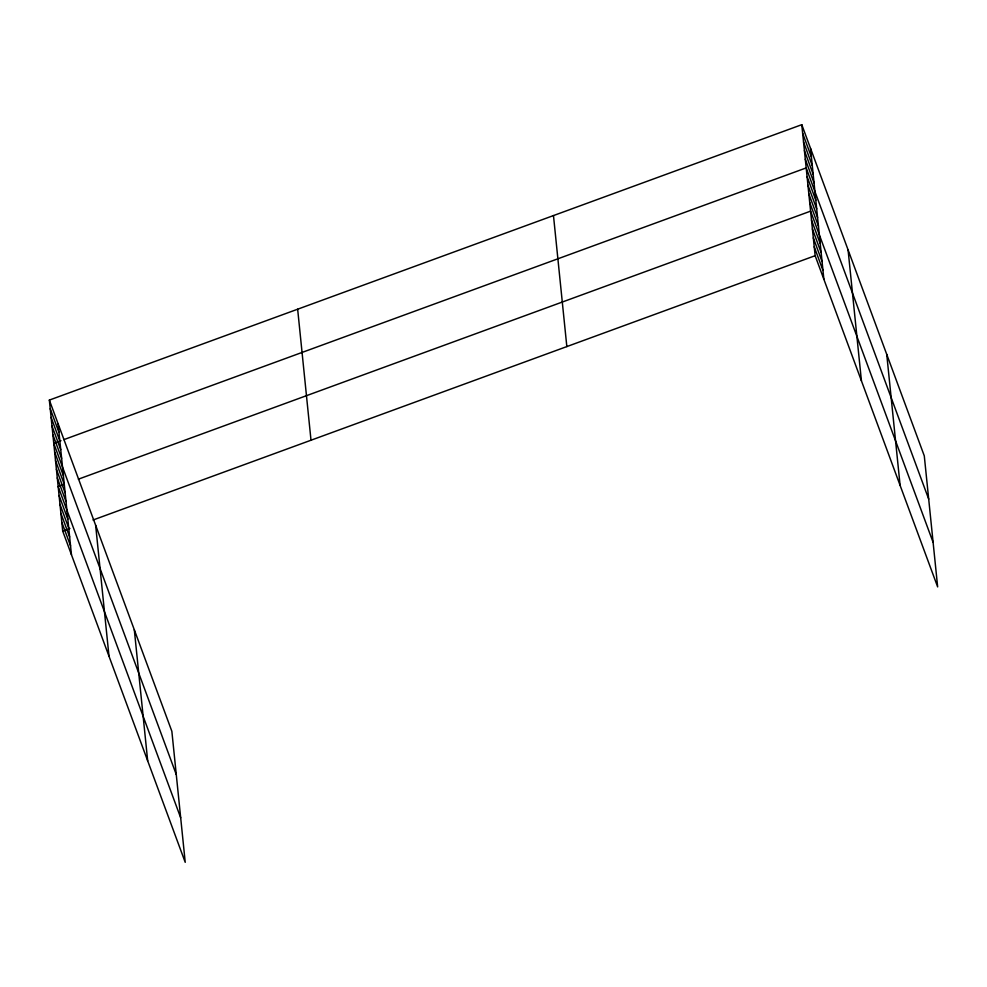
<?xml version="1.0" encoding="UTF-8"?>
<svg xmlns="http://www.w3.org/2000/svg" width="987" height="987" viewBox="0 0 987 987"><rect width="100%" height="100%" fill="white"/><g stroke="black" fill="none" stroke-linecap="round" stroke-linejoin="round"><path stroke-width="1.48" d="M49.35 400.093L171.861 731.305L185.223 862.317L62.712 531.117L49.35 400.093L801.777 124.683L924.288 455.883L937.65 586.907L815.139 255.695L801.777 124.683M60.972 440.695L53.754 443.336L176.278 774.536M63.859 439.634L806.182 167.913L928.705 499.126M63.945 484.457L58.171 486.566L180.683 817.779M78.38 479.176L810.586 211.156L933.11 542.356M62.712 531.117L69.929 528.477M93.025 520.013L815.139 255.695M802.653 133.331L811.4 156.97M803.541 141.968L812.289 165.619M804.417 150.616L813.165 174.267M805.306 159.265L814.053 182.916M807.07 176.562L815.817 200.213M807.946 185.211L816.693 208.849M808.834 193.859L817.569 217.498M809.71 202.508L818.457 226.146M811.499 220.064L820.246 243.703M812.412 228.972L821.159 252.61M813.313 237.879L822.06 261.53M814.226 246.787L822.973 270.438M50.226 408.741L58.973 432.392M51.114 417.39L59.862 441.029M51.99 426.039L60.738 449.677M52.879 434.687L61.626 458.326M54.643 451.984L63.39 475.623M55.519 460.621L64.266 484.272M56.407 469.269L65.154 492.92M57.283 477.918L66.03 501.569M59.072 495.474L67.819 519.125M59.985 504.382L68.732 528.033M60.886 513.302L69.633 536.94M61.799 522.209L70.546 545.848M886.745 354.395L900.107 485.407M848.067 249.822L861.429 380.834M810.524 148.321L823.874 279.346M553.473 215.561L566.834 346.585M297.655 309.202L311.004 440.227M134.318 629.805L147.68 760.829M95.64 525.232L109.002 656.256M58.097 423.744L71.459 554.756"/></g></svg>
